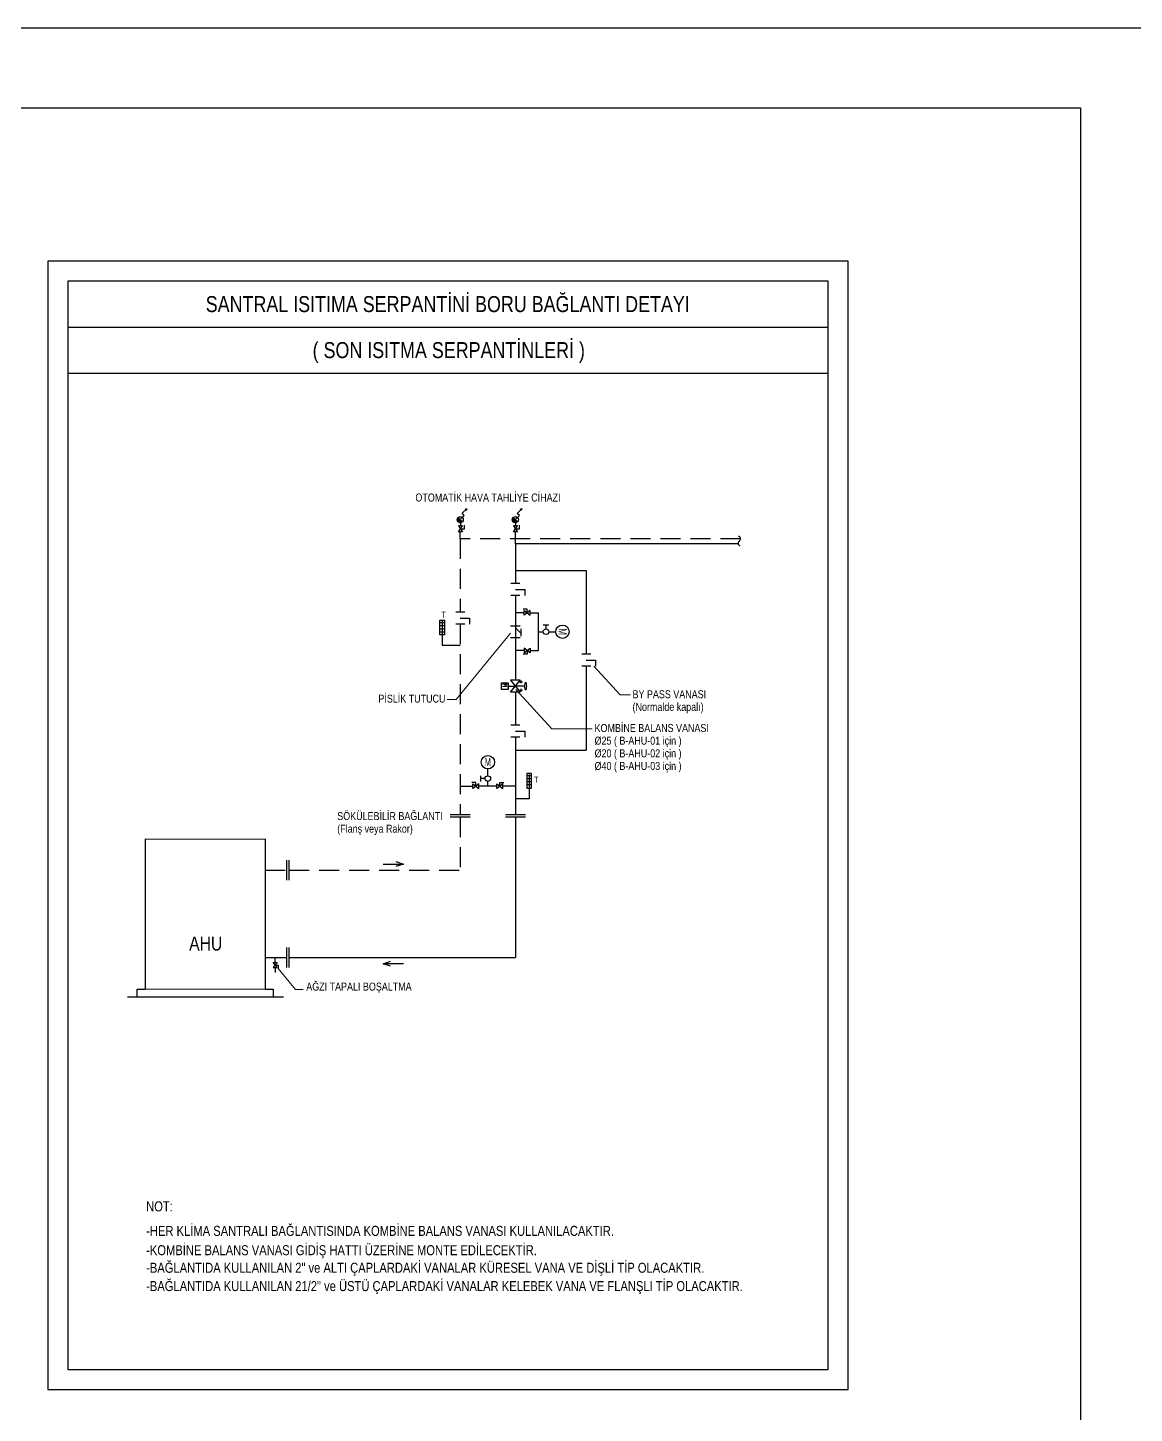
# Model space of a CAD drawing. Header units: centimetres. Extents: x 222914 to 271949, y -38857 to -18857.
# Drawn here: x 266418 to 269184, y -22320 to -18857 of the extents above; entities that cross this region are included whole.
import ezdxf
from ezdxf.enums import TextEntityAlignment as Align

# ---------------------------------------------------------------- set-up
doc = ezdxf.new("R2010")
doc.units = ezdxf.units.CM
doc.header["$LTSCALE"] = 0.2
doc.linetypes.add('DASHED', pattern=[75, 50, -25])
doc.layers.get('0').update_dxf_attribs({"color": 252})
for name, color, linetype, lineweight in [('1-BASLIK', 53, 'Continuous', 25), ('T-CIHAZ', 101, 'Continuous', 30), ('T-ISITMA', 1, 'Continuous', 30), ('T-STEXT', 181, 'Continuous', 15)]:
    doc.layers.add(name, color=color, linetype=linetype, lineweight=lineweight)
for name, color, linetype in [('T-CIHAZ-NO', 62, 'Continuous'), ('T-TEXT', 85, 'Continuous'), ('T-VANA', 135, 'Continuous')]:
    doc.layers.add(name, color=color, linetype=linetype)
doc.styles.add('ARIAL', font='arial.ttf')
doc.styles.add('LUCIDASANS', font='arial.ttf', dxfattribs={"width": 0.8})
doc.styles.add('ROMANS', font='arial.ttf', dxfattribs={"width": 0.7})
doc.styles.add('SIMPLEX', font='SIMPLEX.SHX', dxfattribs={"width": 0.8})

# ---------------------------------------------------------------- blocks, each defined once
blk = doc.blocks.new('A$C5C5A6AF1')
at = {"linetype": 'Continuous'}
blk.add_lwpolyline([(0, 6.5), (-8.7, 6.5), (-8.7, -1.4)], dxfattribs=at)
blk.add_lwpolyline([(4.3, 0), (-4.3, 13), (4.3, 13), (-4.3, 0)], close=True, dxfattribs=at)
blk = doc.blocks.new('P')
for points in [[(0, 17), (35, 52), (57, 31), (103, 77), (84, 70)], [(103, 77), (96, 58)]]:
    blk.add_lwpolyline(points)
blk = doc.blocks.new('A$C7F461CA1')
h = blk.add_hatch()
h.set_pattern_fill('ANSI31', color=256, scale=5, style=0)
h.set_pattern_definition([(45, (-113.77084, -8947.321), (-0.44194174, 0.44194174), [])])
h.paths.add_polyline_path([(-65.8, -5.6, 0.668179), (-52.7, -0.1, 0.198912), (-54.9, 5.3)])
for p, q in [((-65.8, -5.6), (-54.9, 5.3)), ((-52.7, 0.2), (-45.3, 0.2)), ((0, 0), (-30.3, 0))]:
    blk.add_line(p, q)
blk.add_circle((-60.3, -0.1), 7.67)
at = {"xscale": -0.25, "yscale": 0.25, "zscale": 0.25}
blk.add_blockref('P', (-62.2, -3.2), dxfattribs=at)
at = {"xscale": 1.151997189144822, "yscale": 1.151997189144822, "zscale": 1.151997189144822, "rotation": 270}
blk.add_blockref('A$C5C5A6AF1', (-45.3, 0.2), dxfattribs=at)
blk = doc.blocks.new('A$C52EE5F1D')
h = blk.add_hatch()
h.set_pattern_fill('ANSI31', color=256, scale=5, angle=-90, style=0)
h.set_pattern_definition([(315, (-8947.321, 100.9137), (0.44194174, 0.44194174), [])])
h.paths.add_polyline_path([(-5.6, 52.9, 0.668179), (-0.1, 39.8, 0.198912), (5.3, 42)])
for p, q in [((-5.6, 52.9), (5.3, 42)), ((0.2, 39.8), (0.2, 32.5)), ((0, 0), (0, 17.5))]:
    blk.add_line(p, q)
blk.add_circle((-0.1, 47.5), 7.67)
for name, p, xscale, yscale, zscale, rotation in [('P', (-3.2, 49.4), -0.25, 0.25, 0.25, 270), ('A$C5C5A6AF1', (0.2, 32.5), 1.151997189153917, 1.151997189153917, 1.151997189153917, 180)]:
    blk.add_blockref(name, p, dxfattribs=dict(xscale=xscale, yscale=yscale, zscale=zscale, rotation=rotation))
blk = doc.blocks.new('A$C58602E55')
for p, q in [((-14, 10.5), (-14, -10.5)), ((14, 10.5), (14, -10.5))]:
    blk.add_line(p, q)
blk.add_lwpolyline([(0, 0), (0, 21.6), (14, 21.6)])
blk = doc.blocks.new('A$C20EE622A')
for p, q in [((35.9, 53.5), (28, 53.5)), ((35.9, 46.5), (28, 46.5)), ((35.9, 39.5), (28, 39.5)), ((35.9, 32.5), (28, 32.5)), ((32.1, 56.8), (32.1, 0)), ((32.1, 0), (0, 0))]:
    blk.add_line(p, q)
blk.add_lwpolyline([(37.5, 59), (26.6, 59), (26.6, 25), (37.5, 25)], close=True)
at = {"style": 'ROMANS', "width": 0.7}
blk.add_text('T', height=14, dxfattribs=at).set_placement((43.2, 37.4))
blk = doc.blocks.new('A$C66D47B88')
blk.add_line((0, 0), (-47.5, 0))
blk.add_lwpolyline([(-30.1, -6), (-47.5, 0), (-30.1, 6)])
blk = doc.blocks.new('A$C22F205D8')
for p, q in [((0, -11.2), (0, 11.2)), ((28, 0), (0, 0)), ((22.7, 0), (10.3, -12.4)), ((28, 11.2), (28, -11.2)), ((20.4, -12.4), (3.4, -12.4))]:
    blk.add_line(p, q)
blk = doc.blocks.new('A$C116709ED')
for p, q in [((38.1, -22.1), (26.1, -7.1)), ((26.1, -7.1), (38.1, -7.1)), ((38.1, -7.1), (26.1, -22.1)), ((26.1, -22.1), (38.1, -22.1)), ((32.1, -14.6), (41.1, -14.6)), ((41.1, -14.6), (41.1, -24.9))]:
    blk.add_line(p, q)
blk = doc.blocks.new('A$C6A526119')
for p, q in [((0, 25.7), (0, 43)), ((-17.5, 11.4), (-17.5, 26)), ((-7, 18.7), (-17.5, 18.7)), ((0, 0), (0, 11.7))]:
    blk.add_line(p, q)
for centre, radius in [((0, 59.7), 16.7), ((0, 18.7), 6.99)]:
    blk.add_circle(centre, radius)
at = {"style": 'ROMANS', "width": 0.7}
blk.add_text('M', height=20, dxfattribs=at).set_placement((-8.3, 50.2))
blk = doc.blocks.new('A$C58656B13')
for p, q in [((-3.7, 53.5), (4.1, 53.5)), ((-3.7, 46.5), (4.1, 46.5)), ((-3.7, 39.5), (4.1, 39.5)), ((-3.7, 32.5), (4.1, 32.5)), ((0, 56.8), (0, 0))]:
    blk.add_line(p, q)
blk.add_lwpolyline([(-5.4, 59), (5.6, 59), (5.6, 25), (-5.4, 25)], close=True)
at = {"style": 'ROMANS', "width": 0.7}
blk.add_text('T', height=14, dxfattribs=at).set_placement((-1.7, 65.1))
blk = doc.blocks.new('Kesme')
blk.add_lwpolyline([(-21.5, -0.2, 0.576786), (-4.8, -2.7, -0.54493), (11.3, -5.9)], format="xyb")
blk = doc.blocks.new('A$C08A77AC0')
for p, q in [((0, -14), (0, 0)), ((0, -28), (0, -42.1))]:
    blk.add_line(p, q)
blk.add_lwpolyline([(-5.6, -28), (5.6, -28), (-5.6, -14), (5.6, -14)], close=True)
blk.add_lwpolyline([(0, -21), (8.4, -21), (8.4, -30.6)])
blk = doc.blocks.new('ym dtfn')
for p, q in [((-85, 178), (-85, 347)), ((-85, 347), (83, 347)), ((83, 347), (83, 178)), ((-150, -120), (-150, 120)), ((150, 120), (-150, -120)), ((-150, 120), (150, -120)), ((83, 178), (-85, 178)), ((-1, 178), (-67, 178)), ((150, -120), (150, 120)), ((-69, -133), (-139, -133)), ((0, -225), (0, 0)), ((140, -138), (70, -138))]:
    blk.add_line(p, q)
for points in [[(0, 179), (0, 0)], [(-106, -85), (-106, -174)], [(104, -90), (104, -179)]]:
    blk.add_lwpolyline(points)
at = {"extrusion": (0, 0, -1)}
blk.add_ellipse((-2, -255), major_axis=(91.6, -0.8), ratio=0.30508, dxfattribs=at)
at = {"color": 0, "linetype": 'Continuous', "style": 'SIMPLEX', "width": 0.6}
blk.add_text('M', height=117, dxfattribs=at).set_placement((-25, 205))

msp = doc.modelspace()

# ---------------------------------------------------------------- linework, layer by layer
msp.add_line((266667.4, -21278.7), (267057.3, -21278.7))
at = {"layer": '1-BASLIK'}
for points in [[(222914.4, -38856.9), (222914.4, -18856.9), (271948.8, -18856.9), (271948.8, -38856.9)], [(269048.8, -38656.9), (223114.4, -38656.9), (223114.4, -19056.9), (269048.8, -19056.9)]]:
    msp.add_lwpolyline(points, close=True, dxfattribs=at)
at = {"layer": 'T-CIHAZ', "const_width": 3}
msp.add_lwpolyline([(267012, -20884.9), (266712, -20884.9), (266712, -21259.9), (267012, -21259.9), (267012, -20884.9)], dxfattribs=at)
at = {"layer": 'T-ISITMA', "linetype": 'DASHED', "ltscale": 5}
for p, q in [((268199.2, -20134), (267499.2, -20134.1)), ((267499.2, -20134.1), (267499.2, -20317.8)), ((267499.2, -20347.8), (267499.2, -20824.2)), ((267499.2, -20829.8), (267499.2, -20962.4)), ((267012, -20962.4), (267065.8, -20962.4)), ((267071.4, -20962.4), (267499.2, -20962.4))]:
    msp.add_line(p, q, dxfattribs=at)
at = {"layer": 'T-ISITMA'}
for p, q in [((268194.2, -20147), (267637, -20147)), ((267637, -20147), (267637, -20246.2)), ((267637, -20213.2), (267814.1, -20213.2)), ((267814.1, -20213.2), (267814.1, -20422.9)), ((267637, -20276.2), (267637, -20351.4)), ((267658.8, -20319.3), (267637, -20319.3)), ((267673.8, -20319.3), (267694.8, -20319.3)), ((267694.8, -20413.5), (267694.8, -20319.3)), ((267637, -20381.4), (267637, -20487.2)), ((267658.8, -20413.5), (267637, -20413.5)), ((267673.8, -20413.5), (267694.8, -20413.5)), ((267814.1, -20452.9), (267814.1, -20662.5)), ((267637, -20517.2), (267637, -20599.6)), ((267637, -20629.6), (267637, -20824.2)), ((267637, -20662.5), (267814.1, -20662.5)), ((267499.2, -20752.2), (267530.6, -20752.2)), ((267590.6, -20752.2), (267545.6, -20752.2)), ((267637, -20752.2), (267605.6, -20752.2)), ((267637, -20829.8), (267637, -21180.9)), ((267012, -21180.9), (267065.8, -21180.9)), ((267071.4, -21180.9), (267637, -21180.9))]:
    msp.add_line(p, q, dxfattribs=at)
for points in [[(266692, -21278.7), (266692, -21259.9), (266712, -21259.9)], [(267012, -21259.9), (267032, -21259.9), (267032, -21278.7)]]:
    msp.add_lwpolyline(points, dxfattribs=at)
at = {"layer": 'T-STEXT'}
for p, q in [((267625.1, -20370.1), (267489.3, -20535.8)), ((267832.8, -20452.2), (267898.8, -20524.4)), ((267638.3, -20510.9), (267727.9, -20608.8)), ((267898.8, -20524.4), (267924.2, -20524.4)), ((267489.3, -20535.8), (267466.2, -20535.8)), ((267727.9, -20608.8), (267829.2, -20608.8)), ((267044.4, -21208.2), (267087.8, -21260.6)), ((267087.8, -21260.6), (267107, -21260.6))]:
    msp.add_line(p, q, dxfattribs=at)
at = {"layer": 'T-TEXT'}
for p, q in [((266518.3, -19605.2), (268418.3, -19605.2)), ((266518.3, -19720.2), (268418.3, -19720.2))]:
    msp.add_line(p, q, dxfattribs=at)
for points in [[(266468.3, -22260.2), (268468.3, -22260.2), (268468.3, -19440.2), (266468.3, -19440.2)], [(266518.3, -22210.2), (268418.3, -22210.2), (268418.3, -19490.2), (266518.3, -19490.2)]]:
    msp.add_lwpolyline(points, close=True, dxfattribs=at)
at = {"layer": 'T-VANA'}
for p, q in [((267499.2, -20401.1), (267453.9, -20401.1)), ((267524.2, -20824.2), (267474.2, -20824.2)), ((267524.2, -20829.8), (267474.2, -20829.8)), ((267662, -20824.2), (267612, -20824.2)), ((267662, -20829.8), (267612, -20829.8)), ((267065.8, -20987.4), (267065.8, -20937.4)), ((267071.4, -20987.4), (267071.4, -20937.4)), ((267065.8, -21205.9), (267065.8, -21155.9)), ((267071.4, -21205.9), (267071.4, -21155.9))]:
    msp.add_line(p, q, dxfattribs=at)

# ---------------------------------------------------------------- block references
at = {"layer": 'T-TEXT', "xscale": -0.7795477616236894, "yscale": 0.7795477616236894, "zscale": 0.7795477616208037, "rotation": 270}
msp.add_blockref('Kesme', (268199.1, -20136), dxfattribs=at)
at = {"layer": 'T-VANA'}
for name, p, xscale, yscale, zscale in [('A$C52EE5F1D', (267499.2, -20134.1), 1.000001666689059, 1.000001666689059, 1.000001666689059), ('A$C58656B13', (267453.9, -20401.1), 1.071430357143981, 1.071430357143981, 1.071430357143981), ('A$C6A526119', (267568.1, -20752.2), 1.000001666689059, 1.000001666689059, 1.000001666689059), ('A$C20EE622A', (267637, -20783.9), 1.071430357143981, 1.071430357143981, 1.071430357143981), ('A$C08A77AC0', (267036.9, -21180.9), 0.892857142855064, 0.892857142855064, 0.892857142855064), ('A$C66D47B88', (267357.1, -21196.2), 1.071430357143981, 1.071430357143981, 1.071430357143981)]:
    msp.add_blockref(name, p, dxfattribs=dict(at, xscale=xscale, yscale=yscale, zscale=zscale))
for name, p, xscale, yscale, zscale, rotation in [('A$C7F461CA1', (267637, -20147), 1.000001666674507, 1.000001666674507, 1.000001666674507, 270), ('A$C58602E55', (267637, -20261.2), 1.071430357143981, 1.071430357143981, 1.071430357143981, 270), ('A$C58602E55', (267499.2, -20332.8), 1.071430357143981, 1.071430357143981, 1.071430357143981, 270), ('A$C116709ED', (267681, -20351.4), -1.000001666689059, 1.000001666674507, 1.000001666675, 270), ('A$C22F205D8', (267637, -20381.4), 1.071430357143981, 1.071430357143981, 1.071430357143981, 90), ('A$C6A526119', (267694.8, -20366.4), 1.000001666689059, 1.000001666689059, 1.000001666689059, 270), ('A$C116709ED', (267681, -20381.4), 1.000001666689059, 1.000001666689059, 1.000001666689059, 270), ('A$C58602E55', (267814.1, -20437.9), 1.071430357143981, 1.071430357143981, 1.071430357143981, 270), ('ym dtfn', (267637, -20502.2), 0.1, 0.1, 0.1, 90), ('A$C58602E55', (267637, -20614.6), 1.071430357143981, 1.071430357143981, 1.071430357143981, 270), ('A$C116709ED', (267552.8, -20784.3), -1.000001666689059, 1.000001666674507, 1.000001666675, 270), ('A$C116709ED', (267583.4, -20784.3), 1.000001666689059, 1.000001666689059, 1.000001666689059, 90), ('A$C66D47B88', (267306.2, -20947), 1.071430357143981, 1.071430357143981, 1.071430357143981, 180)]:
    msp.add_blockref(name, p, dxfattribs=dict(at, xscale=xscale, yscale=yscale, zscale=zscale, rotation=rotation))

# ---------------------------------------------------------------- texts
at = {"layer": 'T-CIHAZ-NO', "style": 'LUCIDASANS', "width": 0.8}
msp.add_text('AHU', height=35, dxfattribs=at).set_placement((266863.1, -21145.9), align=Align.MIDDLE)
at = {"layer": 'T-STEXT', "style": 'ARIAL', "width": 0.8}
for s, p in [('OTOMATİK HAVA TAHLİYE CİHAZI', (267387.1, -20041)), ('PİSLİK TUTUCU', (267294.6, -20543.6)), ('BY PASS VANASI', (267929.7, -20532.7)), ('(Normalde kapalı)', (267929.7, -20564.3)), ('KOMBİNE BALANS VANASI', (267834.8, -20617.1)), ('%%C25 ( B-AHU-01 için )', (267834.8, -20648.7)), ('%%C20 ( B-AHU-02 için )', (267834.8, -20680.3)), ('%%C40 ( B-AHU-03 için )', (267834.8, -20711.9)), ('SÖKÜLEBİLİR BAĞLANTI ', (267191.8, -20837.1)), ('(Flanş veya Rakor)', (267191.8, -20868.7))]:
    msp.add_text(s, height=20, dxfattribs=at).set_placement(p)
msp.add_text('AĞZI TAPALI BOŞALTMA', height=20, dxfattribs=at).set_placement((267246, -21253.8), align=Align.MIDDLE)
at = {"layer": 'T-TEXT', "style": 'ARIAL', "width": 0.8}
for s, height, p in [('SANTRAL ISITIMA SERPANTİNİ BORU BAĞLANTI DETAYI', 40, (266863.1, -19567.6)), ('( SON ISITMA SERPANTİNLERİ )', 40, (267130.2, -19682.6)), ('NOT:', 25, (266714.2, -21815)), ('-HER KLİMA SANTRALI BAĞLANTISINDA KOMBİNE BALANS VANASI KULLANILACAKTIR.', 25, (266714.2, -21876.3)), ('-KOMBİNE BALANS VANASI GİDİŞ HATTI ÜZERİNE MONTE EDİLECEKTİR.', 25, (266714.2, -21924.6)), ('-BAĞLANTIDA KULLANILAN 2" ve ALTI ÇAPLARDAKİ VANALAR KÜRESEL VANA VE DİŞLİ TİP OLACAKTIR.', 25, (266714.2, -21968.5)), ('-BAĞLANTIDA KULLANILAN 21/2" ve ÜSTÜ ÇAPLARDAKİ VANALAR KELEBEK VANA VE FLANŞLI TİP OLACAKTIR.', 25, (266714.2, -22014.3))]:
    msp.add_text(s, height=height, dxfattribs=at).set_placement(p)

doc.saveas('drawing.dxf')
